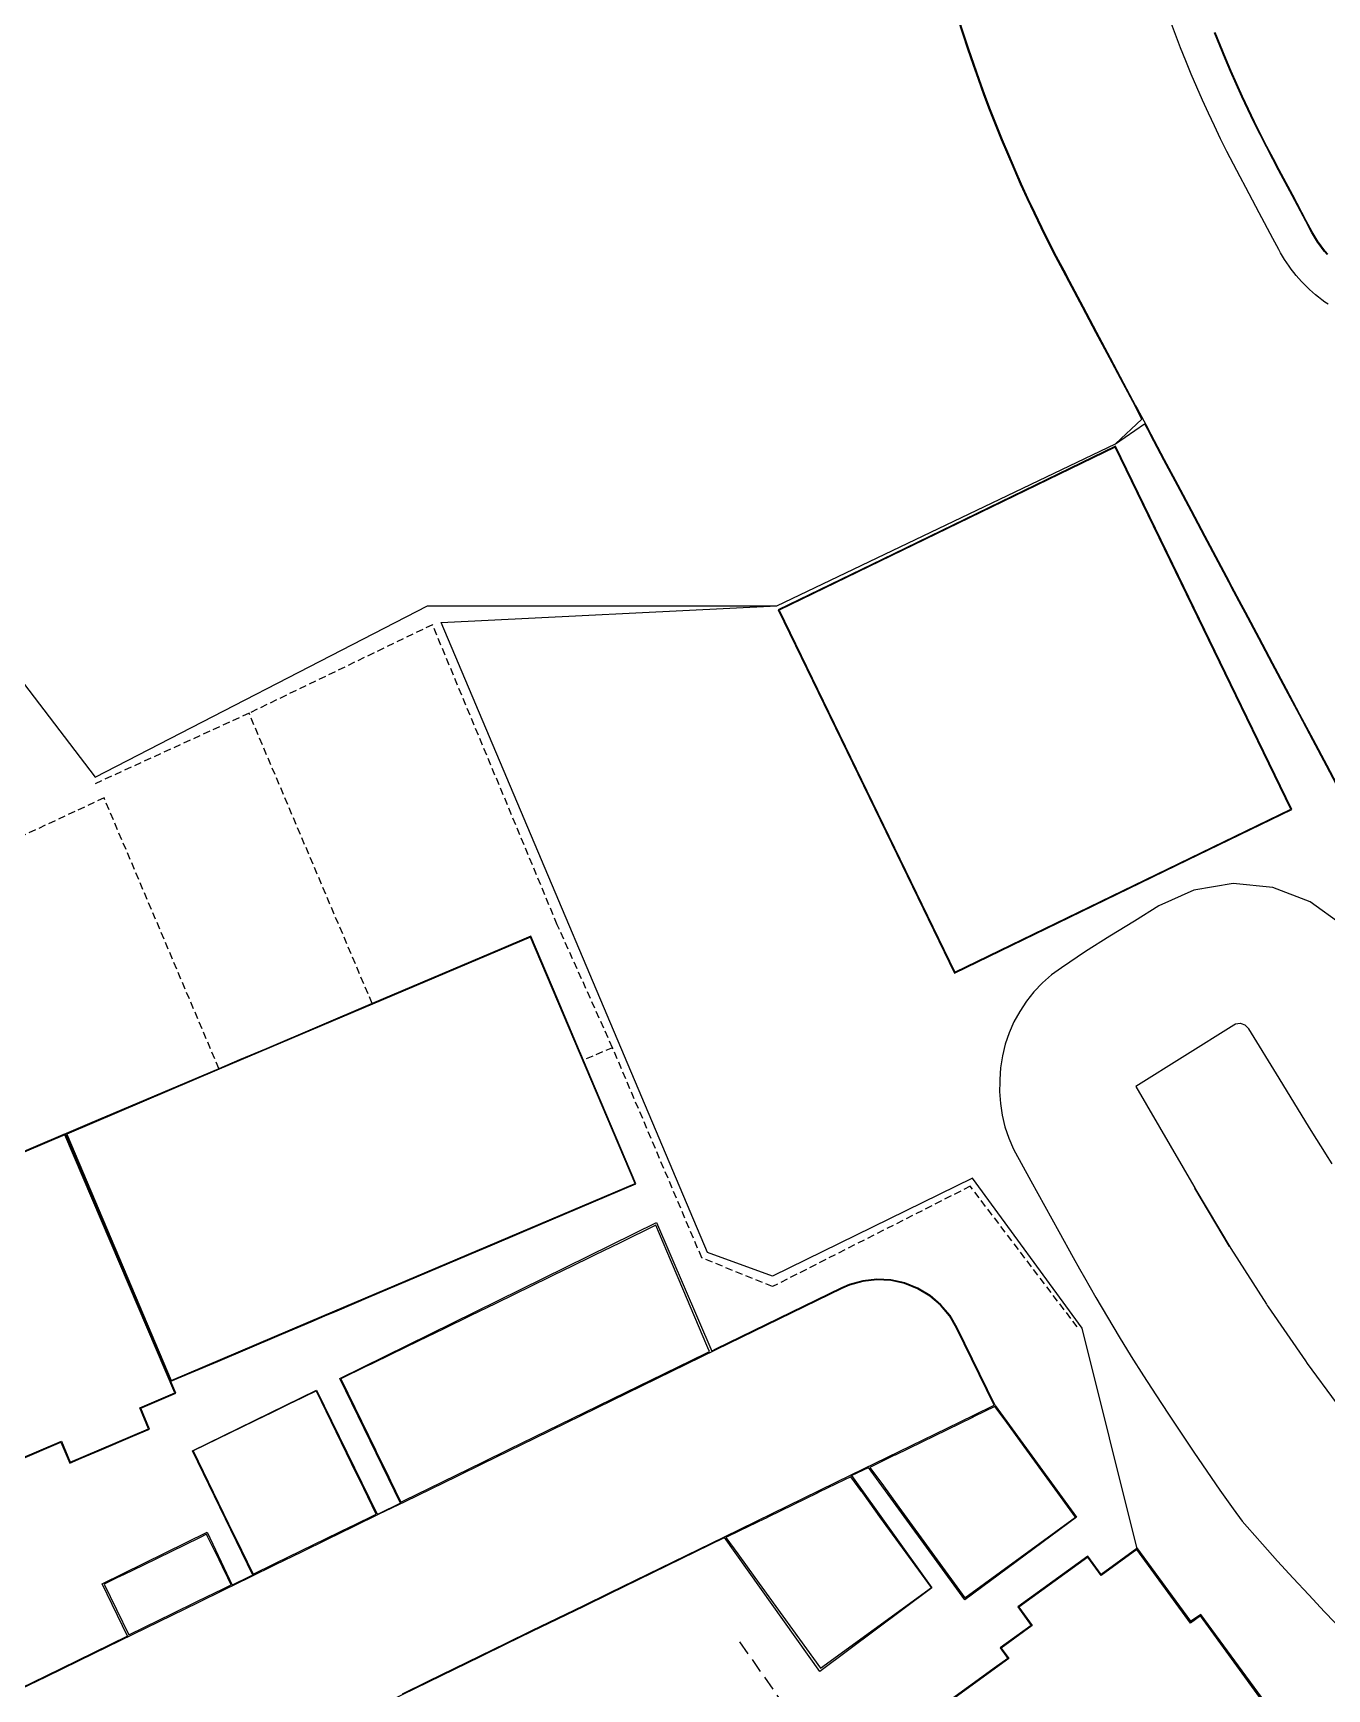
# Model space of a CAD drawing. Header units: metres. Extents: x 337936 to 338461, y 373266 to 374024.
# Drawn here: x 338154.3 to 338199.2, y 373517.5 to 373574.9 of the extents above; entities that cross this region are included whole.
import ezdxf

# ---------------------------------------------------------------- set-up
doc = ezdxf.new("R2010")
doc.units = ezdxf.units.M
doc.linetypes.add('DASHED2', pattern=[0.375, 0.25, -0.125])
for name, color, linetype in [('3D_LINES', 4, 'Continuous'), ('PLOTS EXTERNAL LEVEL', 3, 'Continuous'), ('PLOTS FFL', 1, 'Continuous')]:
    doc.layers.add(name, color=color, linetype=linetype)

msp = doc.modelspace()

# ---------------------------------------------------------------- linework, layer by layer
at = {"layer": '3D_LINES', "linetype": 'Continuous'}
for points in [[(338152.042, 373554.905, 33.323), (338156.466, 373549.121, 33.43), (338167.99, 373555.064, 33.5), (338180.108, 373555.064, 33.5), (338191.854, 373560.678, 33.485), (338192.769, 373561.535, 33.508), (338192.582, 373561.888, 33.557), (338192.528, 373561.99, 33.571), (338192.112, 373562.771, 33.562), (338191.643, 373563.654, 33.552), (338191.173, 373564.537, 33.542), (338190.704, 373565.42, 33.532), (338190.234, 373566.302, 33.522), (338190.033, 373566.682, 33.518), (338189.774, 373567.174, 33.513), (338189.52, 373567.671, 33.507), (338189.272, 373568.171, 33.502), (338189.029, 373568.674, 33.497), (338188.792, 373569.179, 33.492), (338188.56, 373569.686, 33.487), (338188.334, 373570.197, 33.481), (338188.114, 373570.709, 33.476), (338187.899, 373571.224, 33.471), (338187.69, 373571.742, 33.466), (338187.486, 373572.261, 33.461), (338187.288, 373572.783, 33.455), (338187.096, 373573.307, 33.45), (338186.91, 373573.833, 33.445), (338186.73, 373574.361, 33.44), (338186.555, 373574.892, 33.434), (338186.386, 373575.423, 33.429)], [(338197.039, 373517.05, 33.766), (338194.809, 373520.084, 33.812), (338194.464, 373519.859, 33.795), (338192.596, 373522.414, 33.675), (338190.692, 373530.011, 33.203), (338186.892, 373535.217, 33.285), (338179.961, 373531.82, 33.54), (338177.699, 373532.641, 33.699), (338168.473, 373554.488, 33.5), (338180.108, 373555.064, 33.5), (338191.854, 373560.678, 33.485), (338192.859, 373561.367, 33.484), (338192.957, 373561.183, 33.458), (338193.051, 373561.005, 33.46), (338193.521, 373560.122, 33.47), (338193.99, 373559.239, 33.48), (338194.46, 373558.356, 33.49), (338194.929, 373557.473, 33.501), (338195.399, 373556.59, 33.511), (338195.772, 373555.889, 33.519), (338195.868, 373555.707, 33.548), (338196.201, 373555.082, 33.65), (338196.337, 373554.824, 33.653), (338196.807, 373553.941, 33.663), (338197.276, 373553.058, 33.673), (338197.746, 373552.175, 33.683), (338198.215, 373551.292, 33.693), (338198.685, 373550.409, 33.703), (338199.154, 373549.526, 33.713), (338199.624, 373548.644, 33.723)], [(338167.056, 373523.95, 33.907), (338164.957, 373528.273, 33.923), (338175.938, 373533.678, 33.833), (338177.849, 373529.214, 33.558)], [(338167.121, 373517.334, 33.868), (338168.02, 373517.773, 33.828), (338168.919, 373518.211, 33.789), (338169.818, 373518.649, 33.752), (338170.716, 373519.088, 33.717), (338171.615, 373519.526, 33.685), (338172.507, 373519.961, 33.654), (338173.413, 373520.403, 33.624), (338174.308, 373520.839, 33.597), (338178.288, 373522.78, 33.476), (338182.687, 373524.926, 33.342), (338186.017, 373526.55, 33.241), (338186.936, 373526.998, 33.213), (338187.646, 373527.345, 33.192), (338187.646, 373527.345, 33.192), (338186.342, 373530.019, 33.266), (338186.093, 373530.438, 33.279), (338185.779, 373530.811, 33.294), (338185.408, 373531.127, 33.311), (338184.991, 373531.379, 33.328), (338184.538, 373531.559, 33.346), (338184.062, 373531.663, 33.364), (338183.575, 373531.688, 33.382), (338183.091, 373531.633, 33.398), (338182.622, 373531.5, 33.414), (338182.364, 373531.388, 33.422), (338177.995, 373529.258, 33.554), (338174.4, 373527.504, 33.664), (338171.703, 373526.189, 33.745), (338170.808, 373525.752, 33.773), (338169.906, 373525.312, 33.802), (338169.007, 373524.874, 33.833), (338168.108, 373524.435, 33.866), (338167.209, 373523.997, 33.901), (338166.311, 373523.559, 33.938), (338165.412, 373523.12, 33.977), (338164.513, 373522.682, 34.017), (338163.622, 373522.247, 34.059), (338162.715, 373521.805, 34.104), (338161.817, 373521.367, 34.15), (338160.918, 373520.929, 34.198), (338160.027, 373520.494, 34.248), (338156.424, 373518.737, 34.452), (338154.769, 373517.929, 34.546), (338153.884, 373517.498, 34.577)], [(338187.679, 373527.333, 33.192), (338186.364, 373530.03, 33.266), (338186.113, 373530.452, 33.279), (338185.797, 373530.828, 33.294), (338185.423, 373531.148, 33.311), (338185.002, 373531.402, 33.328), (338184.545, 373531.583, 33.346), (338184.065, 373531.688, 33.364), (338183.574, 373531.713, 33.382), (338183.086, 373531.658, 33.398), (338182.614, 373531.523, 33.414), (338182.353, 373531.411, 33.422), (338177.984, 373529.28, 33.554), (338177.849, 373529.214, 33.558)], [(338161.937, 373521.453, 34.143), (338159.844, 373525.762, 34.007), (338164.144, 373527.864, 34.009), (338166.253, 373523.559, 33.94)], [(338187.679, 373527.333, 33.192), (338190.501, 373523.455, 33.51), (338186.623, 373520.592, 33.51), (338183.281, 373525.188, 33.325)], [(338182.698, 373524.904, 33.342), (338183.281, 373525.188, 33.325)], [(338182.698, 373524.904, 33.342), (338185.488, 373521.013, 33.647)], [(338167.056, 373523.95, 33.907), (338166.3, 373523.581, 33.938), (338166.253, 373523.559, 33.94)], [(338154.444, 373511.123, 34.611), (338155.304, 373511.543, 34.548), (338157.093, 373512.415, 34.414), (338160.841, 373514.243, 34.201), (338162.638, 373515.12, 34.099), (338163.537, 373515.558, 34.049), (338164.436, 373515.997, 34.001), (338165.335, 373516.435, 33.955), (338166.233, 373516.873, 33.911), (338167.132, 373517.312, 33.868), (338168.031, 373517.75, 33.828), (338168.93, 373518.188, 33.789), (338169.829, 373518.627, 33.752), (338170.727, 373519.065, 33.717), (338171.626, 373519.504, 33.685), (338172.518, 373519.938, 33.654), (338173.424, 373520.38, 33.624), (338174.319, 373520.817, 33.597), (338178.288, 373522.753, 33.476)], [(338157.589, 373519.333, 34.385), (338156.709, 373521.154, 34.376), (338160.35, 373522.943, 34.102), (338161.215, 373521.101, 34.182)], [(338185.488, 373521.013, 33.647), (338181.595, 373518.111, 33.647), (338178.288, 373522.753, 33.476)], [(338161.937, 373521.453, 34.143), (338161.806, 373521.389, 34.15), (338161.215, 373521.101, 34.182)], [(338157.589, 373519.333, 34.385), (338156.413, 373518.759, 34.452), (338154.758, 373517.952, 34.546), (338153.874, 373517.521, 34.577), (338152.947, 373517.069, 34.61), (338152.793, 373516.994, 34.615), (338152.092, 373516.652, 34.639)]]:
    msp.add_polyline3d(points, dxfattribs=at)
at = {"layer": '3D_LINES'}
for points in [[(338186.41, 373575.431, 33.429), (338186.579, 373574.899, 33.434), (338186.753, 373574.369, 33.44), (338186.934, 373573.842, 33.445), (338187.12, 373573.316, 33.45), (338187.312, 373572.792, 33.455), (338187.509, 373572.27, 33.461), (338187.713, 373571.751, 33.466), (338187.922, 373571.234, 33.471), (338188.137, 373570.719, 33.476), (338188.357, 373570.207, 33.481), (338188.583, 373569.697, 33.487), (338188.815, 373569.189, 33.492), (338189.052, 373568.684, 33.497), (338189.294, 373568.182, 33.502), (338189.543, 373567.683, 33.507), (338189.796, 373567.186, 33.513), (338190.055, 373566.694, 33.518), (338190.256, 373566.314, 33.522), (338190.726, 373565.431, 33.532), (338191.195, 373564.548, 33.542), (338191.665, 373563.665, 33.552), (338192.134, 373562.782, 33.562), (338192.55, 373562.001, 33.571), (338192.604, 373561.899, 33.557), (338192.979, 373561.194, 33.458), (338193.073, 373561.017, 33.46), (338193.543, 373560.134, 33.47), (338194.012, 373559.251, 33.48), (338194.482, 373558.368, 33.49), (338194.951, 373557.485, 33.501), (338195.421, 373556.602, 33.511), (338195.794, 373555.9, 33.519), (338195.89, 373555.719, 33.548), (338196.223, 373555.093, 33.65), (338196.36, 373554.836, 33.653), (338196.829, 373553.953, 33.663), (338197.299, 373553.07, 33.673), (338197.768, 373552.187, 33.683), (338198.237, 373551.304, 33.693), (338198.707, 373550.421, 33.703), (338199.176, 373549.538, 33.713), (338199.646, 373548.655, 33.723)], [(338199.222, 373565.517, 33.556), (338199.11, 373565.595, 33.557), (338199.001, 373565.675, 33.557), (338198.893, 373565.758, 33.557), (338198.788, 373565.844, 33.557), (338198.685, 373565.933, 33.557), (338198.584, 373566.024, 33.557), (338198.486, 373566.117, 33.557), (338198.39, 373566.214, 33.557), (338198.296, 373566.312, 33.557), (338198.205, 373566.413, 33.556), (338198.117, 373566.517, 33.555), (338198.031, 373566.622, 33.555), (338197.948, 373566.73, 33.554), (338197.868, 373566.84, 33.553), (338197.791, 373566.951, 33.552), (338197.717, 373567.065, 33.551), (338197.645, 373567.181, 33.549), (338197.577, 373567.298, 33.548), (338197.51, 373567.421, 33.547), (338197.309, 373567.799, 33.542), (338196.839, 373568.682, 33.532), (338196.37, 373569.565, 33.522), (338196.17, 373569.941, 33.518), (338195.94, 373570.379, 33.513), (338195.717, 373570.817, 33.507), (338195.498, 373571.259, 33.502), (338195.284, 373571.702, 33.497), (338195.075, 373572.148, 33.491), (338194.871, 373572.597, 33.486), (338194.672, 373573.047, 33.481), (338194.478, 373573.5, 33.475), (338194.29, 373573.955, 33.47), (338194.106, 373574.412, 33.465), (338193.928, 373574.871, 33.459), (338193.755, 373575.332, 33.454)], [(338199.21, 373567.259, 33.606), (338199.122, 373567.362, 33.605), (338199.037, 373567.467, 33.604), (338198.956, 373567.575, 33.603), (338198.879, 373567.686, 33.602), (338198.806, 373567.8, 33.6), (338198.736, 373567.916, 33.599), (338198.671, 373568.034, 33.597), (338198.468, 373568.415, 33.592), (338197.999, 373569.298, 33.582), (338197.529, 373570.181, 33.572), (338197.328, 373570.559, 33.568), (338197.104, 373570.986, 33.562), (338196.885, 373571.416, 33.557), (338196.671, 373571.848, 33.552), (338196.462, 373572.282, 33.546), (338196.258, 373572.719, 33.541), (338196.058, 373573.158, 33.536), (338195.864, 373573.599, 33.53), (338195.674, 373574.043, 33.525), (338195.49, 373574.488, 33.519), (338195.311, 373574.936, 33.514)], [(338199.191, 373567.242, 33.606), (338199.103, 373567.346, 33.605), (338199.018, 373567.452, 33.604), (338198.936, 373567.561, 33.603), (338198.859, 373567.672, 33.602), (338198.785, 373567.787, 33.6), (338198.715, 373567.903, 33.599), (338198.649, 373568.022, 33.597), (338198.446, 373568.404, 33.592), (338197.977, 373569.287, 33.582), (338197.507, 373570.169, 33.572), (338197.306, 373570.547, 33.568), (338197.082, 373570.974, 33.562), (338196.863, 373571.404, 33.557), (338196.649, 373571.837, 33.552), (338196.439, 373572.271, 33.546), (338196.235, 373572.708, 33.541), (338196.035, 373573.148, 33.536), (338195.841, 373573.589, 33.53), (338195.651, 373574.033, 33.525), (338195.467, 373574.479, 33.519), (338195.288, 373574.927, 33.514)], [(338199.718, 373543.99, 33.221), (338198.604, 373544.802, 33.217), (338197.313, 373545.295, 33.213), (338195.936, 373545.433, 33.21), (338194.567, 373545.203, 33.206), (338193.358, 373544.654, 33.203), (338192.508, 373544.127, 33.201), (338191.658, 373543.601, 33.199), (338190.809, 373543.073, 33.198), (338189.974, 373542.514, 33.208), (338189.633, 373542.263, 33.212), (338189.315, 373541.983, 33.217), (338189.024, 373541.677, 33.221), (338188.762, 373541.349, 33.226), (338188.53, 373540.999, 33.23), (338188.329, 373540.632, 33.234), (338188.162, 373540.25, 33.239), (338188.029, 373539.856, 33.243), (338187.93, 373539.453, 33.247), (338187.866, 373539.043, 33.251), (338187.838, 373538.631, 33.254), (338187.84, 373538.539, 33.255), (338187.833, 373538.219, 33.253), (338187.859, 373537.807, 33.251), (338187.92, 373537.398, 33.249), (338188.017, 373536.995, 33.246), (338188.149, 373536.601, 33.243), (338188.314, 373536.22, 33.24), (338188.917, 373535.117, 33.232), (338189.402, 373534.242, 33.225), (338189.887, 373533.367, 33.218), (338190.388, 373532.461, 33.211), (338190.388, 373532.461, 33.211), (338190.604, 373532.07, 33.207), (338190.773, 373531.767, 33.206), (338191.168, 373531.078, 33.202), (338191.57, 373530.394, 33.199), (338191.979, 373529.713, 33.195), (338192.396, 373529.037, 33.191), (338192.819, 373528.365, 33.188), (338193.249, 373527.698, 33.184), (338193.687, 373527.034, 33.18), (338193.755, 373526.933, 33.18), (338194.123, 373526.37, 33.173), (338194.565, 373525.709, 33.166), (338195.015, 373525.053, 33.159), (338195.471, 373524.401, 33.151), (338195.934, 373523.754, 33.144), (338196.247, 373523.326, 33.139), (338196.42, 373523.124, 33.143), (338196.944, 373522.525, 33.156), (338197.474, 373521.931, 33.169), (338198.01, 373521.343, 33.182), (338198.552, 373520.762, 33.195), (338199.103, 373520.183, 33.208), (338199.797, 373519.461, 33.225)], [(338197.526, 373538.68, 31.83), (338196.473, 373540.397, 31.83), (338196.473, 373540.397, 31.83), (338196.351, 373540.519, 31.831), (338196.219, 373540.564, 31.83), (338196.188, 373540.575, 31.831), (338196.173, 373540.573, 31.83), (338196.088, 373540.561, 31.83), (338196.017, 373540.552, 31.831), (338195.951, 373540.519, 31.83), (338192.559, 373538.392, 31.83), (338194.57, 373534.934, 31.83), (338194.604, 373534.876, 31.83), (338194.607, 373534.87, 31.83), (338195.81, 373532.843, 31.83), (338194.607, 373534.87, 31.83), (338195.853, 373532.774, 31.83), (338197.086, 373530.847, 31.83), (338197.115, 373530.801, 31.83), (338197.149, 373530.752, 31.83), (338198.437, 373528.879, 31.83), (338198.499, 373528.793, 31.83), (338199.505, 373527.43, 31.83)], [(338199.362, 373535.708, 31.831), (338199.14, 373536.057, 31.83), (338199.106, 373536.111, 31.83), (338198.969, 373536.333, 31.83), (338198.832, 373536.556, 31.83), (338198.58, 373536.963, 31.83), (338197.526, 373538.68, 31.83), (338197.526, 373538.68, 31.83)]]:
    msp.add_polyline3d(points, dxfattribs=at)
at = {"layer": '3D_LINES', "linetype": 'DASHED2'}
for points in [[(338168.166, 373554.405, 33.5), (338161.805, 373551.336, 33.348)], [(338172.494, 373544.001, 33.9), (338168.166, 373554.405, 33.5)], [(338161.805, 373551.336, 33.348), (338156.466, 373548.889, 33.43)], [(338166.077, 373541.267, 33.9), (338161.805, 373551.336, 33.348)], [(338156.778, 373548.401, 33.43), (338151.542, 373545.961, 33.5)], [(338160.762, 373539.012, 33.9), (338156.778, 373548.401, 33.43)], [(338174.412, 373539.738, 33.9), (338172.494, 373544.001, 33.9)], [(338174.412, 373539.738, 33.9), (338173.399, 373539.309, 33.9)], [(338177.506, 373532.448, 33.699), (338174.412, 373539.738, 33.9)], [(338186.817, 373534.937, 33.285), (338179.961, 373531.456, 33.54)], [(338190.525, 373530.056, 33.203), (338186.817, 373534.937, 33.285), (338186.817, 373534.937, 33.285)], [(338179.961, 373531.456, 33.54), (338177.506, 373532.448, 33.699), (338177.506, 373532.448, 33.699)]]:
    msp.add_polyline3d(points, dxfattribs=at)
at = {"layer": '3D_LINES', "linetype": 'Continuous'}
for points in [[(338175.913, 373533.583, 33.833), (338174.674, 373532.978, 33.923), (338173.787, 373532.546, 33.923), (338172.873, 373532.1, 33.923), (338172.841, 373532.084, 33.923), (338170.359, 373530.874, 33.923), (338169.473, 373530.442, 33.923), (338168.558, 373529.995, 33.923), (338167.664, 373529.559, 33.923), (338166.748, 373529.113, 33.923), (338166.045, 373528.77, 33.923), (338165.837, 373528.668, 33.923), (338164.989, 373528.255, 33.923), (338166.19, 373525.792, 33.808), (338166.216, 373525.74, 33.807), (338166.399, 373525.365, 33.791), (338166.649, 373524.851, 33.834), (338166.711, 373524.723, 33.844), (338167.071, 373523.985, 33.905), (338167.184, 373524.04, 33.9), (338168.061, 373524.468, 33.866), (338168.984, 373524.918, 33.834), (338169.916, 373525.373, 33.803), (338170.824, 373525.816, 33.773), (338171.7, 373526.243, 33.747), (338173.466, 373527.104, 33.693), (338174.381, 373527.551, 33.666), (338174.408, 373527.564, 33.666), (338175.313, 373528.005, 33.639), (338176.19, 373528.433, 33.612), (338176.756, 373528.709, 33.596), (338177.066, 373528.86, 33.586), (338177.772, 373529.205, 33.564), (338177.719, 373529.33, 33.581), (338177.685, 373529.411, 33.592), (338176.848, 373531.382, 33.74), (338176.295, 373532.684, 33.795), (338175.913, 373533.583, 33.833)], [(338164.116, 373527.829, 34.009), (338163.309, 373527.435, 34.008), (338163.259, 373527.411, 34.008), (338162.465, 373527.024, 34.007), (338162.415, 373526.999, 34.007), (338162.363, 373526.974, 34.007), (338162.001, 373526.797, 34.007), (338161.978, 373526.786, 34.007), (338159.866, 373525.756, 34.007), (338161.271, 373522.875, 34.028), (338161.517, 373522.372, 34.07), (338161.543, 373522.318, 34.073), (338161.948, 373521.487, 34.141), (338162.674, 373521.841, 34.104), (338162.728, 373521.867, 34.103), (338163.604, 373522.294, 34.059), (338164.48, 373522.722, 34.018), (338165.357, 373523.149, 33.979), (338165.41, 373523.175, 33.978), (338166.218, 373523.569, 33.943), (338165.786, 373524.454, 33.996), (338165.659, 373524.714, 34.012), (338165.535, 373524.968, 34.028), (338164.476, 373527.14, 34.012), (338164.141, 373527.826, 34.008), (338164.135, 373527.838, 34.009)], [(338187.671, 373527.302, 33.194), (338186.947, 373526.948, 33.216), (338186.891, 373526.921, 33.216), (338185.131, 373526.062, 33.27), (338184.211, 373525.614, 33.296), (338184.193, 373525.605, 33.297), (338183.336, 373525.187, 33.323), (338183.743, 373524.628, 33.322), (338184.338, 373523.808, 33.321), (338186.623, 373520.663, 33.51), (338190.466, 373523.455, 33.51), (338188.682, 373525.91, 33.362), (338188.079, 373526.741, 33.262), (338187.671, 373527.302, 33.194)], [(338185.469, 373521.018, 33.647), (338183.683, 373523.477, 33.508), (338183.084, 373524.302, 33.412), (338183.056, 373524.34, 33.407), (338182.675, 373524.864, 33.345), (338182.436, 373524.748, 33.353), (338181.568, 373524.325, 33.379), (338181.507, 373524.295, 33.38), (338179.819, 373523.471, 33.431), (338179.71, 373523.418, 33.433), (338179.682, 373523.405, 33.434), (338178.814, 373522.981, 33.46), (338178.34, 373522.75, 33.475), (338178.75, 373522.185, 33.472), (338179.342, 373521.371, 33.469), (338181.626, 373518.226, 33.647), (338185.469, 373521.018, 33.647)], [(338160.33, 373522.867, 34.102), (338160.086, 373522.748, 34.116), (338158.122, 373521.79, 34.314), (338157.475, 373521.475, 34.351), (338157.224, 373521.352, 34.351), (338156.779, 373521.135, 34.376), (338157.634, 373519.383, 34.383), (338158.198, 373519.658, 34.351), (338159.122, 373520.108, 34.297), (338160.013, 373520.543, 34.247), (338160.912, 373520.981, 34.196), (338161.184, 373521.114, 34.182), (338161.068, 373521.352, 34.162), (338160.997, 373521.498, 34.15), (338160.764, 373521.977, 34.111), (338160.376, 373522.771, 34.106), (338160.33, 373522.867, 34.102)]]:
    msp.add_polyline3d(points, close=True, dxfattribs=at)
at = {"layer": '3D_LINES', "linetype": 'DASHED2', "ltscale": 2}
msp.add_polyline3d([(338182.109, 373514.456, 33.78), (338180.407, 373516.884, 33.8), (338178.705, 373519.313, 33.819)], dxfattribs=at)
at = {"layer": 'PLOTS EXTERNAL LEVEL', "linetype": 'Continuous'}
for points in [[(338191.854, 373560.596, 33.485), (338188.255, 373558.851, 33.485), (338183.756, 373556.669, 33.485), (338180.156, 373554.924, 33.485), (338182.338, 373550.425, 33.485), (338184.083, 373546.826, 33.485), (338186.265, 373542.327, 33.485), (338189.864, 373544.072, 33.485), (338194.363, 373546.254, 33.485), (338197.962, 373547.999, 33.485), (338196.217, 373551.598, 33.485), (338194.035, 373556.097, 33.485), (338191.854, 373560.596, 33.485)], [(338171.577, 373543.602, 33.9), (338170.546, 373543.164, 33.9), (338166.077, 373541.267, 33.9), (338162.395, 373539.704, 33.9), (338161.474, 373539.313, 33.9), (338160.762, 373539.011, 33.919), (338156.277, 373537.107, 33.903), (338155.461, 373536.761, 33.9), (338155.45, 373536.756, 34.35), (338157.403, 373532.154, 34.35), (338159.094, 373528.17, 34.35), (338159.096, 373528.171, 33.9), (338159.806, 373528.472, 33.929), (338160.727, 373528.863, 33.965), (338162.857, 373529.767, 34.05), (338163.962, 373530.236, 34.05), (338164.436, 373530.438, 33.9), (338164.856, 373530.616, 34.05), (338165.96, 373531.084, 34.05), (338169.75, 373532.693, 33.9), (338170.169, 373532.871, 34.05), (338171.274, 373533.34, 34.05), (338175.222, 373535.016, 33.9), (338173.659, 373538.698, 33.9), (338173.312, 373539.515, 33.9), (338173.268, 373539.618, 33.9), (338172.486, 373541.459, 33.9), (338171.577, 373543.602, 33.9)], [(338150.053, 373534.465, 34.35), (338151.192, 373531.782, 34.429), (338150.787, 373531.61, 34.441), (338151.628, 373529.629, 34.5), (338152.097, 373528.525, 34.5), (338152.234, 373528.202, 34.487), (338152.639, 373528.373, 34.47), (338153.874, 373525.465, 34.35), (338155.283, 373526.063, 34.35), (338155.591, 373525.338, 34.35), (338155.881, 373525.461, 34.35), (338155.984, 373525.505, 34.344), (338156.619, 373525.775, 34.282), (338156.863, 373525.878, 34.256), (338157.527, 373526.16, 34.256), (338157.777, 373526.266, 34.219), (338158.355, 373526.511, 34.219), (338158.047, 373527.236, 34.35), (338159.27, 373527.755, 34.35), (338157.358, 373532.235, 34.5), (338155.435, 373536.739, 34.5), (338155.431, 373536.748, 34.35), (338150.974, 373534.856, 34.35), (338150.053, 373534.465, 34.35)], [(338194.809, 373520.076, 33.812), (338194.453, 373519.817, 33.795), (338192.596, 373522.374, 33.675), (338191.357, 373521.474, 33.675), (338190.894, 373522.111, 33.614), (338188.465, 373520.346, 33.614), (338188.928, 373519.709, 33.675), (338187.853, 373518.928, 33.675), (338188.118, 373518.564, 33.675), (338187.724, 373518.278, 33.825), (338186.753, 373517.572, 33.825), (338183.284, 373515.052, 33.675), (338185.635, 373511.816, 33.675), (338188.574, 373507.77, 33.675), (338188.766, 373507.505, 33.675), (338192.002, 373509.857, 33.675), (338193.6, 373511.018, 33.675), (338197.645, 373513.956, 33.675), (338198.343, 373514.463, 33.675), (338196.629, 373516.822, 33.754), (338196.985, 373517.081, 33.766), (338195.721, 373518.821, 33.825), (338195.015, 373519.792, 33.825), (338194.809, 373520.076, 33.812)]]:
    msp.add_polyline3d(points, close=True, dxfattribs=at)
at = {"layer": 'PLOTS FFL', "linetype": 'Continuous'}
for points, elevation in [([(338191.842, 373560.563), (338180.19, 373554.913), (338186.276, 373542.36), (338197.929, 373548.011)], 33.635), ([(338171.564, 373543.569), (338166.087, 373541.244), (338160.773, 373538.989), (338155.483, 373536.743), (338159.108, 373528.203), (338164.398, 373530.449), (338169.712, 373532.704), (338175.189, 373535.029)], 34.05), ([(338150.086, 373534.452), (338151.225, 373531.768), (338150.82, 373531.596), (338152.247, 373528.234), (338152.652, 373528.406), (338153.887, 373525.497), (338155.297, 373526.096), (338155.604, 373525.371), (338158.322, 373526.525), (338158.014, 373527.249), (338159.237, 373527.769), (338155.418, 373536.715)], 34.5), ([(338194.804, 373520.041), (338194.448, 373519.783), (338192.59, 373522.339), (338191.351, 373521.439), (338190.889, 373522.076), (338188.5, 373520.341), (338188.963, 373519.704), (338187.888, 373518.923), (338188.153, 373518.558), (338183.319, 373515.046), (338188.772, 373507.54), (338193.586, 373511.038), (338198.308, 373514.469), (338196.595, 373516.828), (338196.95, 373517.086)], 33.825)]:
    msp.add_lwpolyline(points, close=True, dxfattribs=dict(at, elevation=elevation))

doc.saveas('drawing.dxf')
